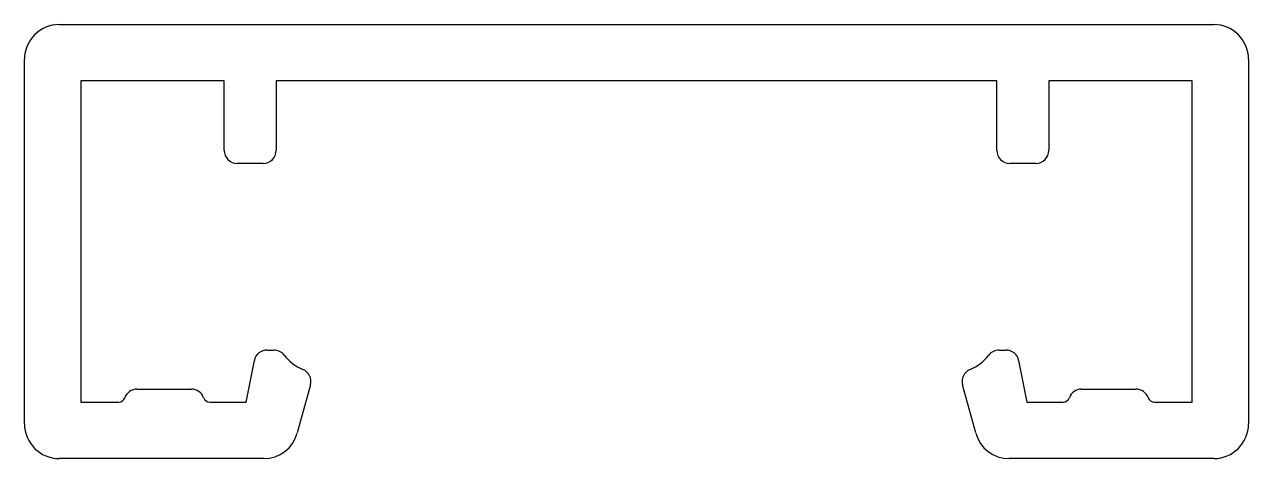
# Model space of a CAD drawing. Extents: x 1802.9 to 1831.1, y 1770.8 to 1780.8.
import ezdxf

# ---------------------------------------------------------------- set-up
doc = ezdxf.new("R2010")
doc.units = 0
doc.layers.get('0').update_dxf_attribs({"linetype": 'CONTINUOUS'})

msp = doc.modelspace()

# ---------------------------------------------------------------- linework, layer by layer
for p, q in [((1803.698, 1780.84), (1830.298, 1780.84)), ((1802.898, 1771.64), (1802.898, 1780.04)), ((1831.098, 1780.04), (1831.098, 1771.64)), ((1807.498, 1779.54), (1804.198, 1779.54)), ((1804.198, 1779.54), (1804.198, 1772.14)), ((1807.498, 1777.94), (1807.498, 1779.54)), ((1825.298, 1779.54), (1808.698, 1779.54)), ((1808.698, 1779.54), (1808.698, 1777.94)), ((1825.298, 1777.94), (1825.298, 1779.54)), ((1829.798, 1779.54), (1826.498, 1779.54)), ((1826.498, 1779.54), (1826.498, 1777.94)), ((1829.798, 1772.14), (1829.798, 1779.54)), ((1808.398, 1777.64), (1807.798, 1777.64)), ((1826.198, 1777.64), (1825.598, 1777.64)), ((1808.488, 1773.34), (1808.642, 1773.34)), ((1825.354, 1773.34), (1825.508, 1773.34)), ((1808.002, 1772.14), (1808.194, 1773.099)), ((1825.802, 1773.099), (1825.994, 1772.14)), ((1805.492, 1772.44), (1806.743, 1772.44)), ((1809.487, 1772.536), (1809.184, 1771.429)), ((1824.812, 1771.429), (1824.509, 1772.536)), ((1827.253, 1772.44), (1828.504, 1772.44)), ((1804.198, 1772.14), (1805.068, 1772.14)), ((1807.168, 1772.14), (1808.002, 1772.14)), ((1825.994, 1772.14), (1826.828, 1772.14)), ((1828.928, 1772.14), (1829.798, 1772.14)), ((1808.412, 1770.84), (1803.698, 1770.84)), ((1830.298, 1770.84), (1825.584, 1770.84))]:
    msp.add_line(p, q)
for centre, radius, start, end in [((1803.698, 1780.04), 0.8, 90, 180), ((1830.298, 1780.04), 0.8, 0, 90), ((1807.798, 1777.94), 0.3, 180, 270), ((1808.398, 1777.94), 0.3, 270, 0), ((1825.598, 1777.94), 0.3, 180, 270), ((1826.198, 1777.94), 0.3, 270, 0), ((1808.488, 1773.04), 0.3, 90, 168.6901), ((1808.642, 1773.04), 0.3, 37.4703, 90), ((1809.707, 1773.857), 1.042, 217.4703, 247.7124), ((1824.289, 1773.857), 1.042, 292.2876, 322.5297), ((1825.354, 1773.04), 0.3, 90, 142.5297), ((1825.508, 1773.04), 0.3, 11.3099, 90), ((1809.198, 1772.615), 0.3, 344.6612, 67.7124), ((1824.798, 1772.615), 0.3, 112.2876, 195.3388), ((1805.492, 1772.14), 0.3, 90, 160.5288), ((1806.743, 1772.14), 0.3, 19.4712, 90), ((1827.253, 1772.14), 0.3, 90, 160.5288), ((1828.504, 1772.14), 0.3, 19.4712, 90), ((1805.068, 1772.29), 0.15, 270, 340.5288), ((1807.168, 1772.29), 0.15, 199.4712, 270), ((1826.828, 1772.29), 0.15, 270, 340.5288), ((1828.928, 1772.29), 0.15, 199.4712, 270), ((1803.698, 1771.64), 0.8, 180, 270), ((1830.298, 1771.64), 0.8, 270, 0), ((1808.412, 1771.64), 0.8, 270, 344.6612), ((1825.584, 1771.64), 0.8, 195.3388, 270)]:
    msp.add_arc(centre, radius, start, end)

doc.saveas('drawing.dxf')
